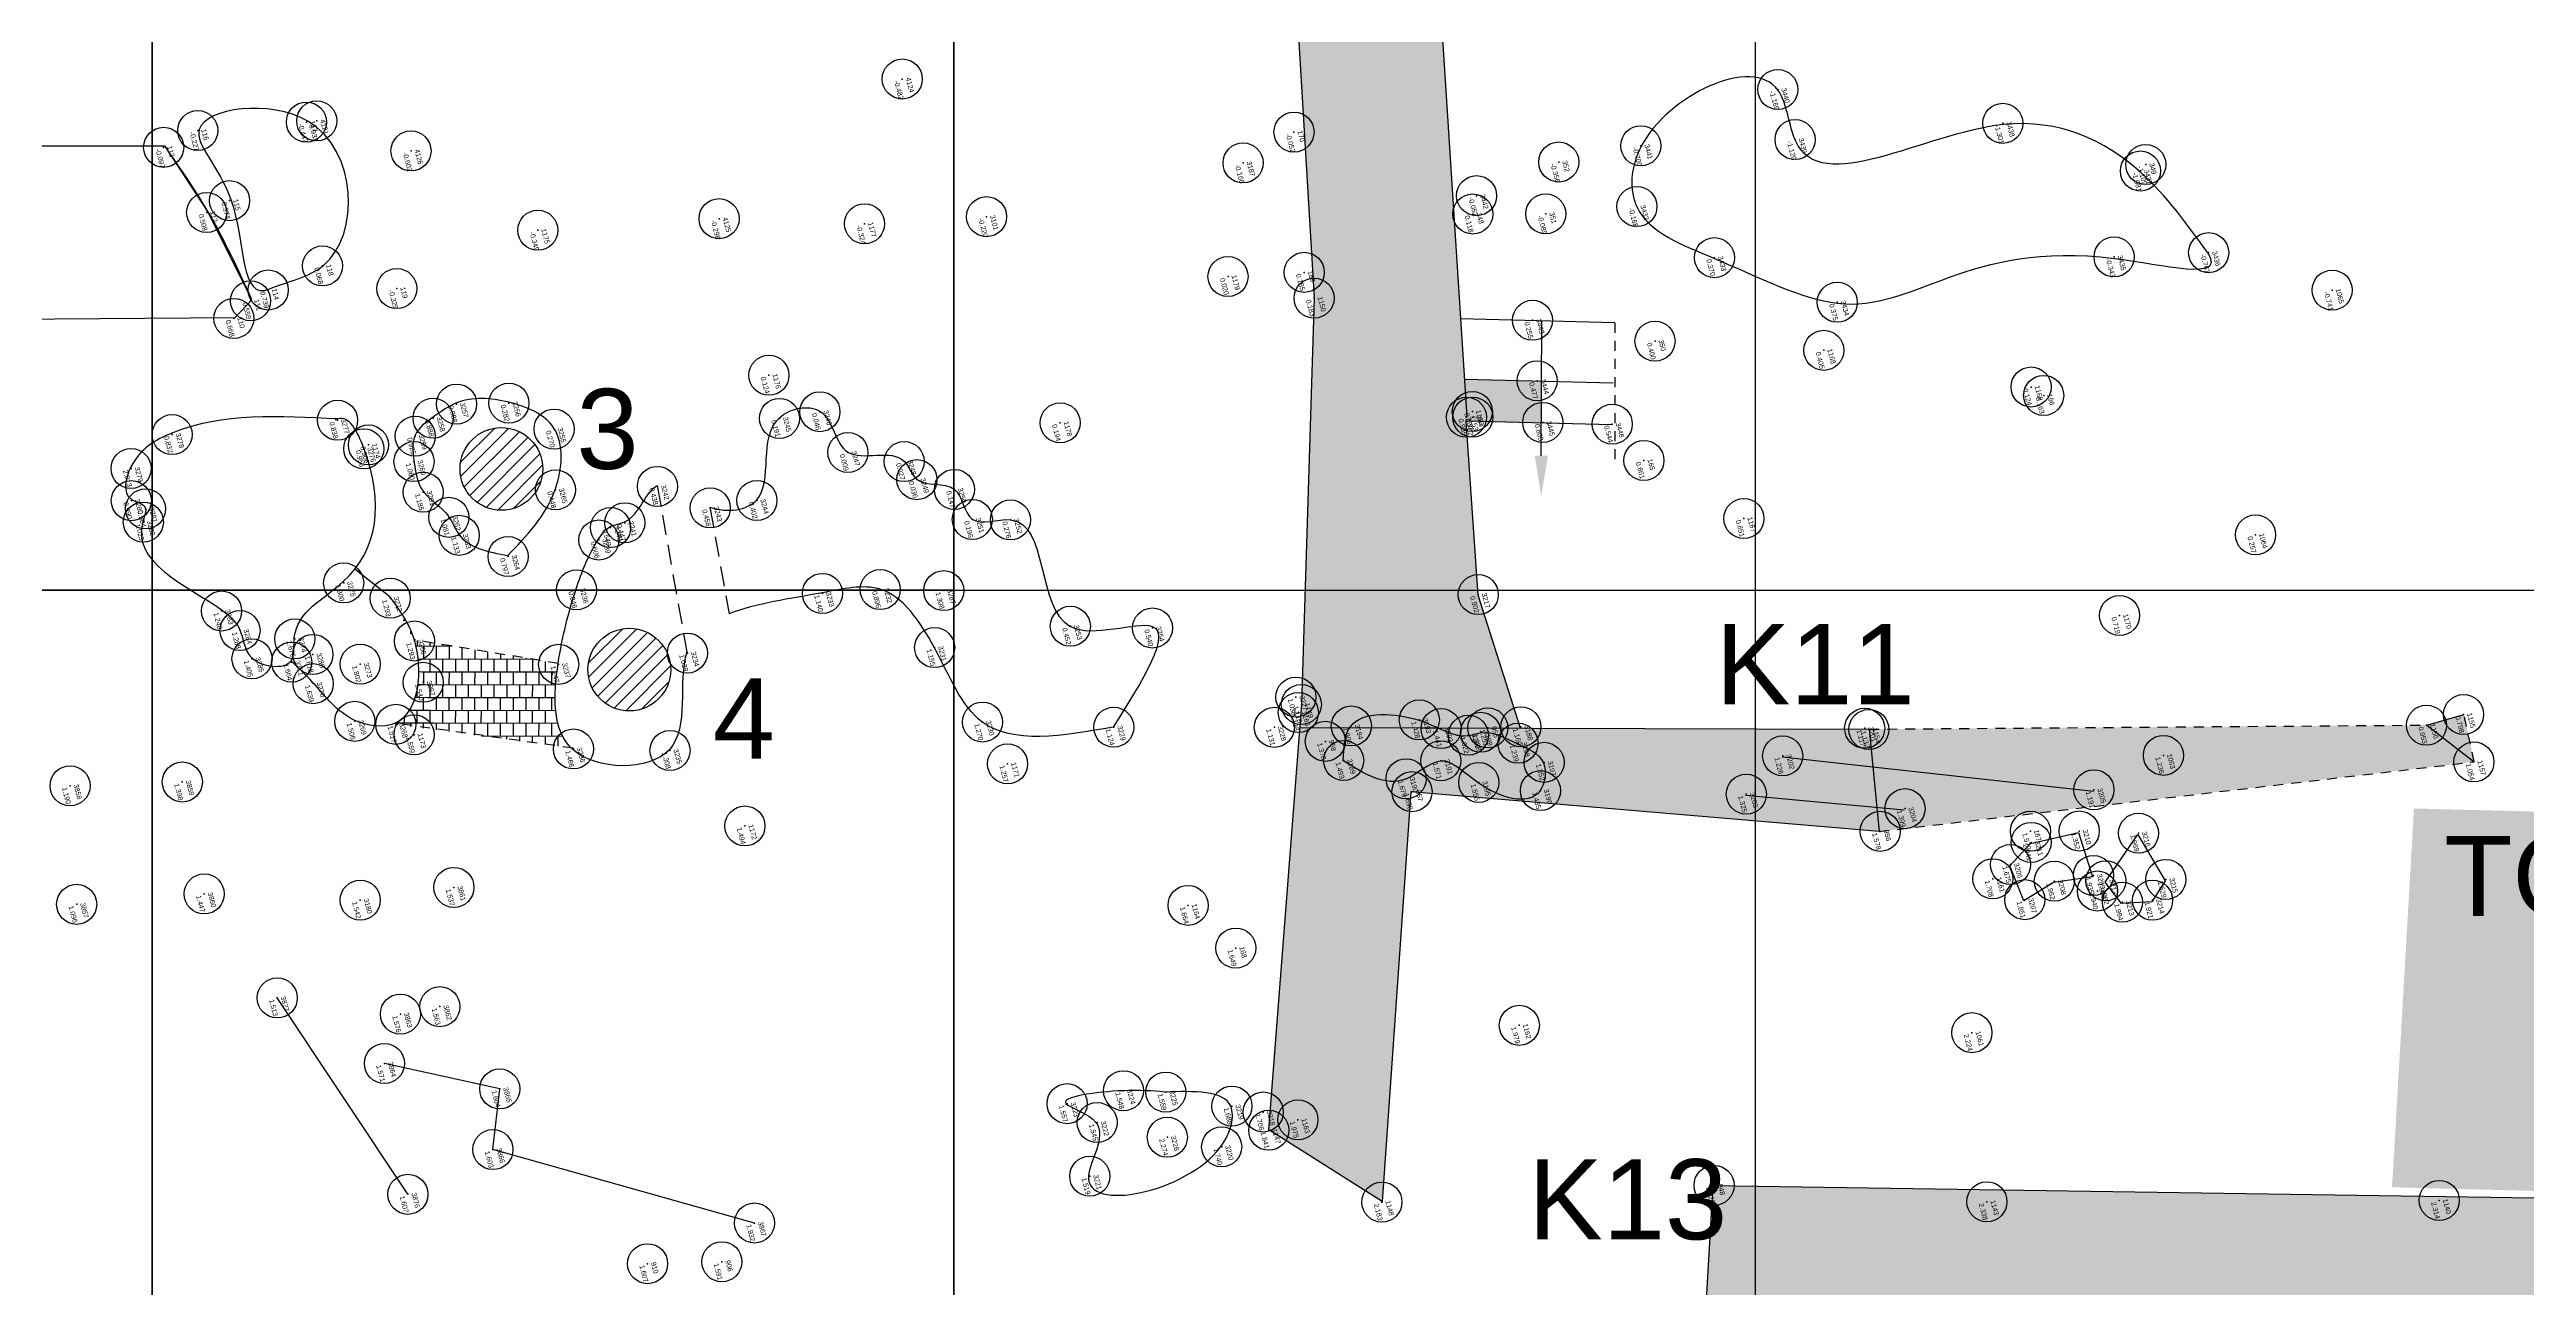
# Model space of a CAD drawing. Header units: millimetres. Extents: x 979 to 714242, y 976 to 4055134.
# Drawn here: x 714077.69 to 714108.6, y 4054844.14 to 4054859.59 of the extents above; entities that cross this region are included whole.
import ezdxf
from ezdxf import colors
from ezdxf.entities.mleader import LeaderData, LeaderLine
from ezdxf.math import Vec2, Vec3

# ---------------------------------------------------------------- set-up
doc = ezdxf.new("R2010")
doc.units = ezdxf.units.MM
doc.header["$LTSCALE"] = 0.5
doc.header["$MEASUREMENT"] = 0
doc.header["$PDMODE"] = 32
doc.header["$PDSIZE"] = 0.5
doc.linetypes.add('DASHED', pattern=[0.75, 0.5, -0.25])
doc.linetypes.add('KatAxonas', pattern=[130, 100, -15, 0, -15])
for name, color, linetype in [('__lithosoros', 50, 'Continuous'), ('__toixeia_pyrg', 5, 'Continuous'), ('Allo', 3, 'KatAxonas'), ('apolaxevmenoi_11', 255, 'Continuous'), ('grammes_12', 3, 'Continuous'), ('hatch_proistorikon', 1, 'Continuous'), ('hatch_pyrgou', 5, 'Continuous'), ('kanabos', 7, 'Continuous'), ('kanabos_10_10', 254, 'Continuous'), ('onoma_kataskevon', 1, 'Continuous'), ('TAX-DESC', 45, 'Continuous'), ('TAX-H', 192, 'Continuous'), ('TAX-KOD', 7, 'Continuous'), ('TAX-SHM', 7, 'Continuous')]:
    doc.layers.add(name, color=color, linetype=linetype)
doc.layers.add('ANASKAFES', color=43, linetype='Continuous', transparency=0.6)
doc.layers.add('evrimata', color=7, linetype='Continuous', true_color=0xf96b06)
doc.styles.add('gr-sdtopo1', font='gr-sdtopo1.shx', dxfattribs={"bigfont": 'BigFgrsdto1.shx'})
doc.styles.get("Standard").update_dxf_attribs({"font": 'arial.ttf'})
pattern_1 = [(359.8746302306, (0.01584, -0.03205), (0.000350098162, 0.159999616972), []), (89.8746302306, (0.015845, -0.03205), (-0.079649710324, 0.1601746660533), [0.16, -0.16])]

# ---------------------------------------------------------------- blocks, each defined once
blk = doc.blocks.new('kanabos')
at = {"layer": 'kanabos'}
blk.add_line((714088.096, 4054912.798), (714088.096, 4054712.798), dxfattribs=at)
blk = doc.blocks.new('kanabos 10_10')
at = {"layer": 'kanabos_10_10'}
for p, q in [((714253.259, 4054882.869), (714253.259, 4054802.869)), ((714263.259, 4054882.869), (714263.259, 4054802.869)), ((714253.259, 4054852.869), (714313.259, 4054852.869))]:
    blk.add_line(p, q, dxfattribs=at)
blk = doc.blocks.new('blk_SHMEIO_3-Lay')
at = {"layer": 'TAX-SHM'}
blk.add_point((0, 0), dxfattribs=at)
at = {"layer": 'TAX-DESC', "style": 'gr-sdtopo1'}
blk.add_attdef('DESC', (1.12, -0.34), '', height=0.5, dxfattribs=at)
at = {"layer": 'TAX-H', "style": 'gr-sdtopo1'}
blk.add_attdef('H', (0, -1.7), '', height=1, dxfattribs=at)
at = {"layer": 'TAX-KOD', "style": 'gr-sdtopo1'}
blk.add_attdef('KOD', (0, 0.7), '', height=1, dxfattribs=at)
blk = doc.blocks.new('kan10_10_1')
for p, q in [((714374.945, 4054950.478), (714374.945, 4054940.478)), ((714384.945, 4054940.478), (714384.945, 4054950.478)), ((714374.945, 4054940.478), (714384.945, 4054940.478)), ((714374.945, 4054940.478), (714374.945, 4054930.478)), ((714384.945, 4054940.478), (714374.945, 4054940.478)), ((714384.945, 4054930.478), (714384.945, 4054940.478))]:
    blk.add_line(p, q)

msp = doc.modelspace()

# ---------------------------------------------------------------- hatches: boundary and pattern name
at = {"layer": '__lithosoros', "linetype": 'DASHED', "ltscale": 0.5}
h = msp.add_hatch(dxfattribs=at)
h.set_pattern_fill('AR-B88', color=256, scale=0.02, angle=-0.1254, style=0)
h.set_pattern_definition(pattern_1)
edge = h.paths.add_edge_path()
edge.add_spline(control_points=[(714084.2, 4054850.871), (714083.956, 4054851.114), (714083.983, 4054851.548), (714084.039, 4054851.925)], knot_values=[8.771834, 8.771834, 8.771834, 8.771834, 9.831269, 9.831269, 9.831269, 9.831269], degree=3, periodic=0)
edge.add_line((714084.039, 4054851.925), (714082.241, 4054852.218))
edge.add_spline(control_points=[(714081.939, 4054852.754), (714082.057, 4054852.593), (714082.202, 4054852.397), (714082.267, 4054852.119), (714082.277, 4054852.067)], knot_values=[0, 0, 0, 0, 0.614654, 0.752483, 0.752483, 0.752483, 0.752483], degree=3, periodic=0)
edge.add_line((714082.277, 4054852.067), (714082.505, 4054851.097))
edge.add_line((714082.505, 4054851.097), (714084.2, 4054850.871))
h.paths.add_polyline_path([(714083.888, 4054851.857), (714083.962, 4054851.57), (714084.107, 4054851.608), (714084.033, 4054851.895)], flags=24)
h = msp.add_hatch(dxfattribs=at)
h.set_pattern_fill('AR-B88', color=256, scale=0.02, angle=-0.1254, style=0)
h.set_pattern_definition(pattern_1)
edge = h.paths.add_edge_path()
edge.add_spline(control_points=[(714082.277, 4054852.067), (714082.338, 4054851.715), (714082.266, 4054851.281), (714081.987, 4054851.171), (714081.978, 4054851.167)], knot_values=[0.752483, 0.752483, 0.752483, 0.752483, 1.680885, 1.712857, 1.712857, 1.712857, 1.712857], degree=3, periodic=0)
edge.add_line((714081.978, 4054851.167), (714082.505, 4054851.097))
edge.add_line((714082.505, 4054851.097), (714082.277, 4054852.067))
h.paths.add_polyline_path([(714082.198, 4054851.636), (714082.272, 4054851.349), (714082.418, 4054851.386), (714082.343, 4054851.673)], flags=25)
at = {"layer": 'ANASKAFES'}
h = msp.add_hatch(color=256, dxfattribs=at)
h.dxf.hatch_style = 1
h.paths.add_polyline_path([(714114.411, 4054845.194), (714114.686, 4054849.921), (714107.192, 4054850.114), (714106.918, 4054845.387)])
at = {"layer": 'evrimata', "linetype": 'Continuous', "ltscale": 0.5}
h = msp.add_hatch(dxfattribs=at)
h.set_pattern_fill('ANSI31', color=256)
h.set_pattern_definition([(45, (14.83332, -6.89244), (-0.0883883476483, 0.0883883476483), [])])
h.paths.add_polyline_path([(714082.815, 4054854.352, 1), (714083.847, 4054854.352, 1)])
h = msp.add_hatch(dxfattribs=at)
h.set_pattern_fill('ANSI31', color=256)
h.set_pattern_definition([(45, (16.42954, -9.39761), (-0.0883883476483, 0.0883883476483), [])])
h.paths.add_polyline_path([(714084.411, 4054851.847, 1), (714085.443, 4054851.847, 1)])
at = {"layer": 'hatch_proistorikon', "ltscale": 0.5}
h = msp.add_hatch(color=256, dxfattribs=at)
h.dxf.hatch_style = 1
edge = h.paths.add_edge_path()
edge.add_line((714095.515, 4054852.778), (714095.49, 4054853.142))
edge.add_line((714095.49, 4054853.142), (714095.065, 4054852.922))
edge.add_line((714095.065, 4054852.922), (714093.342, 4054852.265))
edge.add_line((714093.342, 4054852.265), (714093.315, 4054851.417))
edge.add_line((714093.315, 4054851.417), (714093.292, 4054851.116))
edge.add_line((714093.292, 4054851.116), (714093.91, 4054851.117))
edge.add_spline(control_points=[(714093.91, 4054851.117), (714093.916, 4054851.125), (714094.062, 4054851.34), (714094.616, 4054851.297), (714094.939, 4054851.154), (714095.018, 4054851.119)], knot_values=[4.403074, 4.403074, 4.403074, 4.403074, 4.435811, 5.288384, 5.549145, 5.549145, 5.549145, 5.549145], degree=3, periodic=0)
edge.add_line((714095.018, 4054851.119), (714096.044, 4054851.116))
edge.add_line((714096.044, 4054851.116), (714095.515, 4054852.778))
h.paths.add_polyline_path([(714095.167, 4054858.246), (714093.385, 4054857.993), (714093.475, 4054856.489), (714093.342, 4054852.265), (714095.065, 4054852.922), (714095.49, 4054853.142), (714095.367, 4054854.949), (714096.306, 4054854.926), (714096.307, 4054855.444), (714095.345, 4054855.468)])
h.paths.add_polyline_path([(714094.821, 4054863.658), (714094.778, 4054864.323), (714093.339, 4054863.427), (714093.153, 4054863.431), (714092.014, 4054864.012), (714090.392, 4054863.669), (714089.295, 4054863.638), (714087.541, 4054863.41), (714087.825, 4054861.228), (714088.618, 4054861.332), (714088.438, 4054862.72), (714089.358, 4054862.84), (714090.486, 4054862.871), (714092.385, 4054863.272), (714092.73, 4054863.345), (714093.202, 4054861.033), (714093.385, 4054857.993), (714095.167, 4054858.246)])
h.paths.add_polyline_path([(714089.492, 4054863.405), (714089.275, 4054863.237), (714089.157, 4054863.399), (714089.305, 4054863.501)], flags=0)
h.paths.add_polyline_path([(714094.778, 4054864.323), (714094.761, 4054864.592), (714092.22, 4054864.055), (714092.014, 4054864.012), (714093.153, 4054863.431), (714093.339, 4054863.427)])
h.paths.add_polyline_path([(714089.492, 4054863.405), (714089.305, 4054863.501), (714089.157, 4054863.399), (714089.275, 4054863.237)], flags=16)
h = msp.add_hatch(color=256, dxfattribs=at)
h.dxf.hatch_style = 1
edge = h.paths.add_edge_path()
edge.add_spline(control_points=[(714095.018, 4054851.119), (714094.939, 4054851.154), (714094.616, 4054851.297), (714094.062, 4054851.34), (714093.916, 4054851.125), (714093.91, 4054851.117)], knot_values=[4.403074, 4.403074, 4.403074, 4.403074, 4.663835, 5.516408, 5.549145, 5.549145, 5.549145, 5.549145], degree=3, periodic=0)
edge.add_line((714093.91, 4054851.117), (714095.018, 4054851.119))
h.paths.add_polyline_path([(714089.492, 4054863.405), (714089.305, 4054863.501), (714089.157, 4054863.399), (714089.275, 4054863.237)])
at = {"layer": 'hatch_pyrgou'}
h = msp.add_hatch(color=256, dxfattribs=at)
h.dxf.hatch_style = 1
h.paths.add_polyline_path([(714094.677, 4054850.322), (714100.52, 4054849.827), (714100.394, 4054851.104), (714095.018, 4054851.119), (714093.292, 4054851.116), (714092.905, 4054846.104), (714093.993, 4054845.414), (714094.36, 4054845.805)])
h = msp.add_hatch(color=256, dxfattribs=at)
h.dxf.hatch_style = 1
h.paths.add_polyline_path([(714107.942, 4054850.696), (714107.351, 4054851.155), (714100.394, 4054851.104), (714100.52, 4054849.827)])
h.paths.add_polyline_path([(714107.815, 4054851.289), (714107.351, 4054851.155), (714107.942, 4054850.696)])
at = {"layer": 'hatch_pyrgou', "ltscale": 0.5}
h = msp.add_hatch(color=256, dxfattribs=at)
h.dxf.hatch_style = 1
h.paths.add_polyline_path([(714094.36, 4054845.805), (714093.993, 4054845.414), (714094.318, 4054845.208)])
at = {"layer": 'hatch_pyrgou'}
h = msp.add_hatch(color=256, dxfattribs=at)
h.dxf.hatch_style = 1
h.paths.add_polyline_path([(714112.432, 4054845.199), (714098.447, 4054845.407), (714097.697, 4054832.083), (714103.643, 4054831.994), (714100.156, 4054832.261), (714100.469, 4054832.622), (714098.4, 4054832.958), (714098.883, 4054837.872), (714098.968, 4054838.508), (714099.52, 4054843.898), (714101.634, 4054843.795), (714104.298, 4054843.814), (714111.009, 4054843.863), (714111.013, 4054839.422), (714110.725, 4054833.207), (714108.111, 4054833.016), (714108.122, 4054832.868), (714106.062, 4054833.012), (714105.68, 4054832.87), (714105.082, 4054832.648), (714104.872, 4054832.638), (714104.611, 4054832.423), (714104.319, 4054832.232), (714104.529, 4054831.981), (714111.97, 4054831.87), (714112.25, 4054838.65), (714112.282, 4054839.492)])

# ---------------------------------------------------------------- linework, layer by layer
at = {"layer": '__lithosoros', "linetype": 'DASHED', "ltscale": 0.5}
for p, q in [((714084.039, 4054851.925), (714082.241, 4054852.218)), ((714084.222, 4054850.868), (714082.005, 4054851.178))]:
    msp.add_line(p, q, dxfattribs=at)
at = {"layer": '__toixeia_pyrg', "color": 1, "ltscale": 0.5}
for p, q in [((714094.821, 4054863.658), (714095.375, 4054855.002)), ((714093.475, 4054856.489), (714093.202, 4054861.033)), ((714093.315, 4054851.417), (714093.475, 4054856.489))]:
    msp.add_line(p, q, dxfattribs=at)
at = {"layer": '__toixeia_pyrg', "ltscale": 0.5}
for p, q in [((714092.905, 4054846.104), (714093.315, 4054851.417)), ((714095.018, 4054851.119), (714093.292, 4054851.116)), ((714094.796, 4054851.12), (714100.394, 4054851.104)), ((714100.394, 4054851.104), (714100.52, 4054849.827)), ((714094.677, 4054850.322), (714094.318, 4054845.208)), ((714100.52, 4054849.827), (714094.677, 4054850.322)), ((714094.318, 4054845.208), (714092.905, 4054846.104))]:
    msp.add_line(p, q, dxfattribs=at)
at = {"layer": '__toixeia_pyrg', "linetype": 'DASHED', "ltscale": 0.5}
for p, q in [((714100.394, 4054851.104), (714107.351, 4054851.155)), ((714100.52, 4054849.827), (714107.942, 4054850.696))]:
    msp.add_line(p, q, dxfattribs=at)
at = {"layer": '__toixeia_pyrg', "color": 7, "ltscale": 0.5}
for q in [(714107.815, 4054851.289), (714107.942, 4054850.696)]:
    msp.add_line((714107.351, 4054851.155), q, dxfattribs=at)
at = {"layer": '__toixeia_pyrg', "color": 7, "linetype": 'DASHED', "ltscale": 0.5}
msp.add_line((714107.942, 4054850.696), (714107.815, 4054851.289), dxfattribs=at)
at = {"layer": '__toixeia_pyrg', "ltscale": 0.8}
for p, q in [((714098.191, 4054840.9), (714098.447, 4054845.407)), ((714098.447, 4054845.407), (714112.432, 4054845.199))]:
    msp.add_line(p, q, dxfattribs=at)
at = {"layer": 'Allo', "ltscale": 0.450056}
for points in [[(714082.164, 4054845.299), (714080.534, 4054847.75)], [(714086.488, 4054844.941), (714083.225, 4054845.857), (714083.31, 4054846.614), (714081.871, 4054846.932)]]:
    msp.add_lwpolyline(points, dxfattribs=at)
at = {"layer": 'apolaxevmenoi_11', "ltscale": 0.5}
msp.add_spline([(714080.219, 4054856.463), (714079.67, 4054857.564), (714079.135, 4054858.378)], degree=3, dxfattribs=at)
at = {"layer": 'evrimata'}
for centre in [(714083.331, 4054854.352), (714084.927, 4054851.847)]:
    msp.add_circle(centre, 0.516, dxfattribs=at)
at = {"layer": 'grammes_12', "color": 1}
for p, q in [((714097.22, 4054856.174), (714095.297, 4054856.223)), ((714097.201, 4054855.422), (714095.345, 4054855.468)), ((714097.188, 4054854.903), (714095.367, 4054854.949)), ((714095.515, 4054852.778), (714095.367, 4054854.949))]:
    msp.add_line(p, q, dxfattribs=at)
at = {"layer": 'grammes_12', "color": 1, "linetype": 'DASHED', "ltscale": 0.5}
msp.add_line((714097.22, 4054856.174), (714097.22, 4054854.441), dxfattribs=at)
at = {"layer": 'grammes_12', "color": 7, "linetype": 'DASHED'}
for p, q in [((714085.274, 4054854.143), (714085.645, 4054852.063)), ((714085.933, 4054853.874), (714086.171, 4054852.542))]:
    msp.add_line(p, q, dxfattribs=at)
at = {"layer": 'grammes_12', "color": 7}
for p, q in [((714081.939, 4054852.754), (714081.502, 4054853.099)), ((714099.309, 4054850.76), (714103.192, 4054850.332)), ((714098.853, 4054850.282), (714100.833, 4054850.098))]:
    msp.add_line(p, q, dxfattribs=at)
for points in [[(714076.534, 4054858.126), (714076.442, 4054858.799), (714076.127, 4054859.49), (714073.133, 4054858.76), (714074.374, 4054856.726), (714074.374, 4054856.201), (714080.008, 4054856.242), (714080.219, 4054856.463), (714079.67, 4054857.564), (714079.135, 4054858.378), (714077.325, 4054858.378), (714076.534, 4054858.126)], [(714103.007, 4054849.816), (714103.183, 4054849.261), (714102.695, 4054849.19), (714102.326, 4054848.961), (714102.148, 4054849.399), (714102.407, 4054849.676), (714103.007, 4054849.816)], [(714103.746, 4054849.788), (714104.086, 4054849.211), (714103.921, 4054848.95), (714103.543, 4054848.927), (714103.337, 4054849.195), (714103.746, 4054849.788)]]:
    msp.add_lwpolyline(points, dxfattribs=at)
at = {"layer": 'grammes_12', "color": 1}
msp.add_lwpolyline([(714096.044, 4054851.116), (714095.515, 4054852.778)], dxfattribs=at)
at = {"layer": 'grammes_12', "color": 7}
for points in [[(714104.632, 4054857.032), (714103.782, 4054858.052), (714102.067, 4054858.649), (714099.475, 4054858.449), (714099.259, 4054859.076), (714097.549, 4054858.376), (714097.499, 4054857.618), (714098.467, 4054856.978), (714099.997, 4054856.419), (714103.451, 4054856.98), (714104.632, 4054857.032), (714104.629, 4054857.037)], [(714083.41, 4054853.271), (714082.8, 4054853.536), (714082.671, 4054853.762), (714082.353, 4054854.076), (714082.238, 4054854.458), (714082.255, 4054854.775), (714082.478, 4054854.998), (714082.771, 4054855.175), (714083.423, 4054855.185), (714083.986, 4054854.861), (714084.004, 4054854.102), (714083.41, 4054853.271)], [(714081.286, 4054854.975), (714079.221, 4054854.799), (714078.709, 4054854.376), (714078.711, 4054853.975), (714078.888, 4054853.872), (714078.861, 4054853.707), (714079.835, 4054852.596), (714080.064, 4054852.352), (714080.213, 4054851.999), (714080.708, 4054851.958), (714080.747, 4054852.247), (714081.358, 4054852.945), (714081.612, 4054854.619), (714081.286, 4054854.975), (714081.253, 4054854.962)], [(714081.939, 4054852.754), (714082.241, 4054852.218), (714082.005, 4054851.178), (714081.494, 4054851.218), (714080.976, 4054851.688), (714080.708, 4054851.958)], [(714093.832, 4054850.71), (714094.61, 4054850.481), (714095.043, 4054850.705), (714095.517, 4054850.434), (714096.285, 4054850.33), (714096.331, 4054850.683), (714096.007, 4054850.921), (714095.541, 4054851.059), (714095.387, 4054851.023), (714095.047, 4054851.106), (714094.776, 4054851.216), (714093.927, 4054851.141), (714093.832, 4054850.71)]]:
    msp.add_spline(points, degree=3, dxfattribs=at)
at = {"layer": 'grammes_12', "color": 7, "start_tangent": (-0.918044, -0.396477), "end_tangent": (-0.918044, -0.396477)}
msp.add_spline([(714080.438, 4054856.598), (714079.957, 4054857.713), (714079.561, 4054858.588), (714080.916, 4054858.692), (714081.116, 4054856.896), (714080.438, 4054856.598)], degree=3, dxfattribs=at)
at = {"layer": 'grammes_12', "color": 7}
for points, knots in [([(714085.933, 4054853.874), (714086.154, 4054853.799), (714086.837, 4054853.901), (714086.435, 4054855.003), (714087.452, 4054855.221), (714087.52, 4054854.31), (714088.338, 4054854.669), (714088.498, 4054854.087), (714089.07, 4054854.255), (714089.118, 4054853.565), (714090.212, 4054854.008), (714089.892, 4054851.908), (714091.979, 4054852.743), (714091.332, 4054851.715), (714090.964, 4054851.131)], [13.190694, 13.190694, 13.190694, 13.190694, 13.780455, 14.842199, 15.354269, 15.972056, 16.682708, 16.959276, 17.441423, 17.878104, 18.35312, 19.876875, 20.901115, 22.247853, 22.247853, 22.247853, 22.247853]), ([(714085.645, 4054852.063), (714085.522, 4054851.7), (714085.845, 4054850.566), (714083.924, 4054850.595), (714084.005, 4054851.93), (714084.219, 4054852.768), (714084.44, 4054853.343), (714084.667, 4054853.654), (714085.027, 4054853.68), (714085.137, 4054854.079), (714085.274, 4054854.143)], [6.301757, 6.301757, 6.301757, 6.301757, 7.536723, 8.741151, 9.831269, 10.787269, 11.468811, 11.68272, 11.870105, 12.478889, 12.478889, 12.478889, 12.478889]), ([(714090.964, 4054851.131), (714090.335, 4054851.02), (714089.283, 4054850.834), (714088.795, 4054852.102), (714088.181, 4054852.995), (714087.24, 4054852.77), (714086.506, 4054852.677), (714086.171, 4054852.542)], [0, 0, 0, 0, 1.639993, 2.743957, 3.736937, 4.459657, 5.512721, 5.512721, 5.512721, 5.512721]), ([(714091.606, 4054846.575), (714091.973, 4054846.587), (714092.568, 4054846.606), (714092.268, 4054845.402), (714090.122, 4054844.956), (714091.029, 4054846.216), (714090.021, 4054846.484), (714091.102, 4054846.62), (714091.456, 4054846.589), (714091.606, 4054846.575)], [0, 0, 0, 0, 0.842103, 1.365649, 3.052681, 3.729763, 4.172595, 4.89493, 5.42309, 5.42309, 5.42309, 5.42309])]:
    msp.add_open_spline(points, degree=3, knots=knots, dxfattribs=at)

# ---------------------------------------------------------------- block references
at = {"layer": '__toixeia_pyrg', "color": 2}
msp.add_blockref('kanabos 10_10', (-164.285, -0.032), dxfattribs=at)
at = {"layer": 'kanabos'}
msp.add_blockref('kanabos', (0.878, 0.039), dxfattribs=at)
at = {"layer": 'kanabos_10_10'}
for p in [(-305.971, -87.641), (-295.971, -87.641)]:
    msp.add_blockref('kan10_10_1', p, dxfattribs=at)
at = {"layer": 'TAX-SHM', "xscale": 0.062475, "yscale": 0.062475, "zscale": 0.062475, "rotation": 284.5704941548227}
for p, values in [((714088.332, 4054859.218), {'KOD': '4124', 'H': '-0.482'}), ((714099.255, 4054859.087), {'KOD': '3440', 'H': '-1.169'}), ((714079.543, 4054858.575), {'KOD': '116', 'H': '-0.227'}), ((714080.898, 4054858.68), {'KOD': '117', 'H': '-0.447'}), ((714081.027, 4054858.695), {'KOD': '4121', 'H': '-0.933'}), ((714093.219, 4054858.556), {'KOD': '170', 'H': '-0.052'}), ((714102.062, 4054858.665), {'KOD': '3438', 'H': '-1.301'}), ((714079.117, 4054858.365), {'KOD': '113', 'H': '-0.097'}), ((714082.203, 4054858.321), {'KOD': '4126', 'H': '-0.602'}), ((714097.546, 4054858.385), {'KOD': '3441', 'H': '-0.700'}), ((714099.471, 4054858.462), {'KOD': '3439', 'H': '-1.120'}), ((714092.584, 4054858.171), {'KOD': '3187', 'H': '-0.166'}), ((714096.522, 4054858.182), {'KOD': '352', 'H': '-0.356'}), ((714103.779, 4054858.07), {'KOD': '3437', 'H': '-1.081'}), ((714103.845, 4054858.151), {'KOD': '349', 'H': '-1.109'}), ((714079.94, 4054857.7), {'KOD': '115', 'H': '0.374'}), ((714095.497, 4054857.762), {'KOD': '3442', 'H': '-0.052'}), ((714097.497, 4054857.626), {'KOD': '3432', 'H': '-0.168'}), ((714079.654, 4054857.552), {'KOD': '112', 'H': '0.508'}), ((714083.785, 4054857.331), {'KOD': '1175', 'H': '-0.349'}), ((714086.047, 4054857.475), {'KOD': '4125', 'H': '-0.298'}), ((714087.861, 4054857.412), {'KOD': '1177', 'H': '-0.324'}), ((714089.384, 4054857.5), {'KOD': '3101', 'H': '-0.220'}), ((714095.45, 4054857.533), {'KOD': '348', 'H': '0.118'}), ((714096.36, 4054857.535), {'KOD': '351', 'H': '-0.089'}), ((714098.465, 4054856.988), {'KOD': '3433', 'H': '0.370'}), ((714103.45, 4054856.998), {'KOD': '3435', 'H': '-0.343'}), ((714104.63, 4054857.051), {'KOD': '3436', 'H': '-0.761'}), ((714081.099, 4054856.885), {'KOD': '118', 'H': '0.068'}), ((714092.396, 4054856.753), {'KOD': '1179', 'H': '0.020'}), ((714093.347, 4054856.805), {'KOD': '169', 'H': '0.185'}), ((714080.202, 4054856.45), {'KOD': '111', 'H': '0.559'}), ((714080.422, 4054856.585), {'KOD': '114', 'H': '0.739'}), ((714082.026, 4054856.603), {'KOD': '119', 'H': '-0.329'}), ((714093.47, 4054856.483), {'KOD': '1150', 'H': '0.183'}), ((714099.997, 4054856.432), {'KOD': '3434', 'H': '0.375'}), ((714106.171, 4054856.583), {'KOD': '1065', 'H': '-0.741'}), ((714079.993, 4054856.23), {'KOD': '110', 'H': '0.668'}), ((714096.195, 4054856.207), {'KOD': '3443', 'H': '0.255'}), ((714097.723, 4054855.946), {'KOD': '350', 'H': '0.400'}), ((714099.829, 4054855.832), {'KOD': '1168', 'H': '0.405'}), ((714086.668, 4054855.521), {'KOD': '1176', 'H': '0.124'}), ((714096.253, 4054855.452), {'KOD': '3444', 'H': '0.477'}), ((714082.772, 4054855.161), {'KOD': '3257', 'H': '0.988'}), ((714083.424, 4054855.173), {'KOD': '3256', 'H': '0.282'}), ((714102.415, 4054855.374), {'KOD': '1169', 'H': '0.124'}), ((714102.572, 4054855.269), {'KOD': '166', 'H': '0.163'}), ((714081.287, 4054854.959), {'KOD': '3277', 'H': '0.838'}), ((714082.479, 4054854.984), {'KOD': '3258', 'H': '0.888'}), ((714083.988, 4054854.849), {'KOD': '3255', 'H': '0.270'}), ((714086.8, 4054854.982), {'KOD': '3245', 'H': '0.191'}), ((714087.305, 4054855.066), {'KOD': '3246', 'H': '0.046'}), ((714090.302, 4054854.927), {'KOD': '1178', 'H': '0.194'}), ((714095.371, 4054854.997), {'KOD': '1153', 'H': '0.935'}), ((714095.444, 4054855.069), {'KOD': '1166', 'H': '0.660'}), ((714095.449, 4054854.998), {'KOD': '164', 'H': '0.702'}), ((714096.323, 4054854.932), {'KOD': '3445', 'H': '0.603'}), ((714097.19, 4054854.911), {'KOD': '3446', 'H': '0.544'}), ((714079.223, 4054854.78), {'KOD': '3278', 'H': '0.832'}), ((714081.614, 4054854.604), {'KOD': '3276', 'H': '0.956'}), ((714081.672, 4054854.651), {'KOD': '1174', 'H': '0.906'}), ((714082.256, 4054854.761), {'KOD': '3259', 'H': '0.925'}), ((714087.654, 4054854.557), {'KOD': '3247', 'H': '0.009'}), ((714078.711, 4054854.357), {'KOD': '3279', 'H': '2.013'}), ((714082.24, 4054854.443), {'KOD': '3260', 'H': '1.060'}), ((714088.356, 4054854.444), {'KOD': '3248', 'H': '0.027'}), ((714088.515, 4054854.218), {'KOD': '3249', 'H': '0.036'}), ((714097.585, 4054854.458), {'KOD': '165', 'H': '0.661'}), ((714078.714, 4054853.956), {'KOD': '3280', 'H': '0.990'}), ((714082.355, 4054854.062), {'KOD': '3261', 'H': '1.185'}), ((714084.006, 4054854.091), {'KOD': '3265', 'H': '0.448'}), ((714085.277, 4054854.134), {'KOD': '3242', 'H': '0.438'}), ((714086.518, 4054853.958), {'KOD': '3244', 'H': '0.402'}), ((714088.982, 4054854.096), {'KOD': '3250', 'H': '0.147'}), ((714078.864, 4054853.688), {'KOD': '3282', 'H': '1.023'}), ((714078.891, 4054853.853), {'KOD': '3281', 'H': '0.984'}), ((714082.675, 4054853.748), {'KOD': '3262', 'H': '1.081'}), ((714084.693, 4054853.62), {'KOD': '3240', 'H': '0.540'}), ((714084.871, 4054853.68), {'KOD': '3241', 'H': '0.447'}), ((714085.936, 4054853.865), {'KOD': '3243', 'H': '0.458'}), ((714089.206, 4054853.722), {'KOD': '3251', 'H': '0.196'}), ((714089.681, 4054853.715), {'KOD': '3252', 'H': '0.276'}), ((714098.832, 4054853.733), {'KOD': '1167', 'H': '0.651'}), ((714082.805, 4054853.523), {'KOD': '3263', 'H': '1.133'}), ((714084.546, 4054853.465), {'KOD': '3239', 'H': '0.606'}), ((714105.216, 4054853.529), {'KOD': '1064', 'H': '0.257'}), ((714083.414, 4054853.259), {'KOD': '3264', 'H': '0.797'}), ((714081.363, 4054852.929), {'KOD': '3275', 'H': '1.300'}), ((714081.944, 4054852.739), {'KOD': '3272', 'H': '1.293'}), ((714084.268, 4054852.843), {'KOD': '3238', 'H': '0.846'}), ((714087.336, 4054852.798), {'KOD': '3233', 'H': '1.140'}), ((714088.057, 4054852.846), {'KOD': '3232', 'H': '0.896'}), ((714088.849, 4054852.833), {'KOD': '3287', 'H': '1.308'}), ((714095.518, 4054852.784), {'KOD': '3217', 'H': '0.902'}), ((714079.84, 4054852.579), {'KOD': '3283', 'H': '1.248'}), ((714090.429, 4054852.388), {'KOD': '3253', 'H': '0.452'}), ((714091.454, 4054852.367), {'KOD': '3254', 'H': '0.540'}), ((714103.519, 4054852.523), {'KOD': '1170', 'H': '0.719'}), ((714080.07, 4054852.335), {'KOD': '3284', 'H': '1.288'}), ((714080.753, 4054852.23), {'KOD': '3274', 'H': '1.676'}), ((714082.246, 4054852.204), {'KOD': '3266', 'H': '1.293'}), ((714085.651, 4054852.054), {'KOD': '3234', 'H': '1.038'}), ((714088.736, 4054852.122), {'KOD': '3231', 'H': '1.155'}), ((714080.219, 4054851.982), {'KOD': '3285', 'H': '1.405'}), ((714080.714, 4054851.941), {'KOD': '3271', 'H': '1.664'}), ((714080.979, 4054852.037), {'KOD': '3286', 'H': '1.618'}), ((714081.57, 4054851.915), {'KOD': '3273', 'H': '1.802'}), ((714084.045, 4054851.913), {'KOD': '3237', 'H': '1.247'}), ((714080.983, 4054851.672), {'KOD': '3270', 'H': '1.639'}), ((714082.356, 4054851.689), {'KOD': '3267', 'H': '1.540'}), ((714093.243, 4054851.505), {'KOD': '3227', 'H': '1.038'}), ((714081.501, 4054851.202), {'KOD': '3269', 'H': '1.506'}), ((714082.013, 4054851.164), {'KOD': '3268', 'H': '1.517'}), ((714089.333, 4054851.193), {'KOD': '3230', 'H': '1.270'}), ((714090.971, 4054851.129), {'KOD': '3229', 'H': '1.124'}), ((714092.974, 4054851.127), {'KOD': '3228', 'H': '1.131'}), ((714093.273, 4054851.311), {'KOD': '1165', 'H': '1.138'}), ((714093.311, 4054851.412), {'KOD': '1149', 'H': '1.116'}), ((714093.934, 4054851.144), {'KOD': '3194', 'H': '1.906'}), ((714094.783, 4054851.22), {'KOD': '3193', 'H': '1.428'}), ((714095.637, 4054851.12), {'KOD': '955', 'H': '1.251'}), ((714096.05, 4054851.133), {'KOD': '3188', 'H': '1.169'}), ((714107.348, 4054851.153), {'KOD': '1156', 'H': '0.953'}), ((714107.81, 4054851.287), {'KOD': '1155', 'H': '0.798'}), ((714082.242, 4054851.034), {'KOD': '1173', 'H': '1.559'}), ((714084.229, 4054850.857), {'KOD': '3236', 'H': '1.466'}), ((714085.434, 4054850.838), {'KOD': '3235', 'H': '1.308'}), ((714093.61, 4054850.952), {'KOD': '958', 'H': '1.378'}), ((714095.054, 4054851.111), {'KOD': '3192', 'H': '1.441'}), ((714095.394, 4054851.029), {'KOD': '3200', 'H': '1.622'}), ((714095.548, 4054851.065), {'KOD': '3199', 'H': '1.338'}), ((714096.014, 4054850.928), {'KOD': '3198', 'H': '1.239'}), ((714100.339, 4054851.115), {'KOD': '3201', 'H': '1.117'}), ((714100.391, 4054851.1), {'KOD': '1154', 'H': '1.137'}), ((714089.646, 4054850.671), {'KOD': '1171', 'H': '1.257'}), ((714093.839, 4054850.713), {'KOD': '3189', 'H': '1.493'}), ((714095.051, 4054850.71), {'KOD': '3191', 'H': '1.571'}), ((714096.339, 4054850.69), {'KOD': '3197', 'H': '1.352'}), ((714099.316, 4054850.771), {'KOD': '3202', 'H': '1.226'}), ((714104.066, 4054850.777), {'KOD': '1063', 'H': '1.236'}), ((714107.939, 4054850.695), {'KOD': '1157', 'H': '1.054'}), ((714077.95, 4054850.397), {'KOD': '3858', 'H': '1.190'}), ((714079.35, 4054850.445), {'KOD': '3859', 'H': '1.398'}), ((714094.618, 4054850.485), {'KOD': '3190', 'H': '1.679'}), ((714094.691, 4054850.324), {'KOD': '957', 'H': '1.698'}), ((714095.524, 4054850.44), {'KOD': '3195', 'H': '1.555'}), ((714096.293, 4054850.337), {'KOD': '3196', 'H': '1.435'}), ((714098.862, 4054850.293), {'KOD': '3203', 'H': '1.325'}), ((714103.199, 4054850.348), {'KOD': '3205', 'H': '1.191'}), ((714086.369, 4054849.896), {'KOD': '1172', 'H': '1.494'}), ((714100.842, 4054850.112), {'KOD': '3204', 'H': '1.399'}), ((714100.533, 4054849.829), {'KOD': '956', 'H': '1.578'}), ((714102.407, 4054849.83), {'KOD': '167', 'H': '1.570'}), ((714102.416, 4054849.691), {'KOD': '3211', 'H': '2.041'}), ((714103.016, 4054849.833), {'KOD': '3210', 'H': '1.352'}), ((714103.755, 4054849.806), {'KOD': '3216', 'H': '1.969'}), ((714102.158, 4054849.414), {'KOD': '3206', 'H': '1.675'}), ((714103.193, 4054849.278), {'KOD': '3209', 'H': '1.935'}), ((714079.623, 4054849.048), {'KOD': '3860', 'H': '1.447'}), ((714081.57, 4054848.97), {'KOD': '3180', 'H': '1.542'}), ((714082.738, 4054849.129), {'KOD': '3861', 'H': '1.537'}), ((714101.938, 4054849.237), {'KOD': '1161', 'H': '1.708'}), ((714102.336, 4054848.976), {'KOD': '3207', 'H': '1.851'}), ((714102.705, 4054849.207), {'KOD': '3208', 'H': '1.962'}), ((714103.242, 4054849.084), {'KOD': '1062', 'H': '1.940'}), ((714103.347, 4054849.212), {'KOD': '3212', 'H': '1.933'}), ((714103.931, 4054848.969), {'KOD': '3214', 'H': '1.921'}), ((714104.096, 4054849.229), {'KOD': '3215', 'H': '1.529'}), ((714078.032, 4054848.918), {'KOD': '3857', 'H': '1.096'}), ((714091.898, 4054848.905), {'KOD': '1164', 'H': '1.664'}), ((714103.554, 4054848.945), {'KOD': '3213', 'H': '1.994'}), ((714092.493, 4054848.372), {'KOD': '168', 'H': '1.649'}), ((714080.534, 4054847.75), {'KOD': '3877', 'H': '1.513'}), ((714082.071, 4054847.548), {'KOD': '3863', 'H': '1.576'}), ((714082.563, 4054847.641), {'KOD': '3862', 'H': '1.563'}), ((714096.03, 4054847.408), {'KOD': '1162', 'H': '1.979'}), ((714101.677, 4054847.316), {'KOD': '1061', 'H': '2.224'}), ((714081.871, 4054846.932), {'KOD': '3864', 'H': '1.571'}), ((714083.31, 4054846.614), {'KOD': '3865', 'H': '1.604'}), ((714091.092, 4054846.591), {'KOD': '3224', 'H': '1.548'}), ((714091.62, 4054846.575), {'KOD': '3225', 'H': '1.559'}), ((714090.388, 4054846.43), {'KOD': '3223', 'H': '1.557'}), ((714090.763, 4054846.195), {'KOD': '3222', 'H': '1.545'}), ((714092.444, 4054846.4), {'KOD': '3219', 'H': '1.688'}), ((714092.836, 4054846.326), {'KOD': '3218', 'H': '1.706'}), ((714093.268, 4054846.229), {'KOD': '1163', 'H': '1.975'}), ((714091.639, 4054846.011), {'KOD': '3226', 'H': '2.274'}), ((714092.317, 4054845.892), {'KOD': '3220', 'H': '1.740'}), ((714092.904, 4054846.099), {'KOD': '1147', 'H': '1.841'}), ((714083.225, 4054845.857), {'KOD': '3866', 'H': '1.603'}), ((714082.164, 4054845.299), {'KOD': '3876', 'H': '1.607'}), ((714090.671, 4054845.525), {'KOD': '3221', 'H': '1.519'}), ((714098.46, 4054845.41), {'KOD': '948', 'H': '2.425'}), ((714086.488, 4054844.941), {'KOD': '3867', 'H': '1.932'}), ((714094.316, 4054845.202), {'KOD': '1148', 'H': '2.183'}), ((714101.864, 4054845.206), {'KOD': '1143', 'H': '2.338'}), ((714107.507, 4054845.223), {'KOD': '1140', 'H': '2.314'}), ((714085.154, 4054844.433), {'KOD': '910', 'H': '1.607'}), ((714086.081, 4054844.457), {'KOD': '906', 'H': '1.591'})]:
    msp.add_blockref('blk_SHMEIO_3-Lay', p, dxfattribs=at).add_auto_attribs(values)

# ---------------------------------------------------------------- texts
at = {"layer": 'ANASKAFES', "color": 250, "insert": (714107.568, 4054849.772), "char_height": 1, "attachment_point": 1}
msp.add_mtext_dynamic_manual_height_columns('{\\C250;ΤΟΜΗ 3}', width=7.29299, gutter_width=1, heights=[0], dxfattribs=at)
at = {"layer": 'evrimata', "char_height": 1, "attachment_point": 1}
for s, insert in [('3', (714084.266, 4054855.352)), ('4', (714085.968, 4054851.737))]:
    msp.add_mtext_dynamic_manual_height_columns(s, width=0.64797, gutter_width=2.463, heights=[0], dxfattribs=dict(at, insert=insert))
at = {"layer": 'onoma_kataskevon', "char_height": 1, "attachment_point": 1}
for s, insert in [('Κ11', (714098.477, 4054852.416)), ('K13', (714096.139, 4054845.737))]:
    msp.add_mtext_dynamic_manual_height_columns(s, width=1.45343, gutter_width=1, heights=[0], dxfattribs=dict(at, insert=insert))

# ---------------------------------------------------------------- leaders
at = {"color": 7, "linetype": 'Continuous'}
ml = msp.add_multileader_mtext('Standard', dxfattribs=at)
ml.set_content('', color=7)
ml.set_leader_properties()
ml.build(insert=Vec2(0, 0))
ml.multileader.update_dxf_attribs({"dogleg_length": 0.36, "arrow_head_size": 0.5})
ctx = ml.context
ctx.base_point, ctx.char_height, ctx.arrow_head_size, ctx.landing_gap_size, ctx.plane_origin = Vec3(714096.31, 4054856.197), 0.18, 0.5, 0.09, Vec3(714096.278, 4054854.926)
notes = []
notes.append((ctx, [(0, (1, 1, 0), (714096.31, 4054856.197), (1, 0), 0.00000000013, [(0, [(714096.303, 4054854.016)], 0, [])])]))
ctx.mtext.insert, ctx.mtext.flow_direction = Vec3(714096.4, 4054856.287), 5
for ctx, leaders in notes:
    for number, flags, end, landing, length, lines in leaders:
        leader = LeaderData()
        leader.index, (leader.has_last_leader_line, leader.has_dogleg_vector, leader.attachment_direction) = number, flags
        leader.last_leader_point, leader.dogleg_vector, leader.dogleg_length = Vec3(end), Vec3(landing), length
        for number, points, colour, breaks in lines:
            line = LeaderLine()
            line.index, line.vertices, line.color, line.breaks = number, Vec3.list(points), colors.encode_raw_color(colour), breaks
            leader.lines.append(line)
        ctx.leaders.append(leader)

doc.saveas('drawing.dxf')
